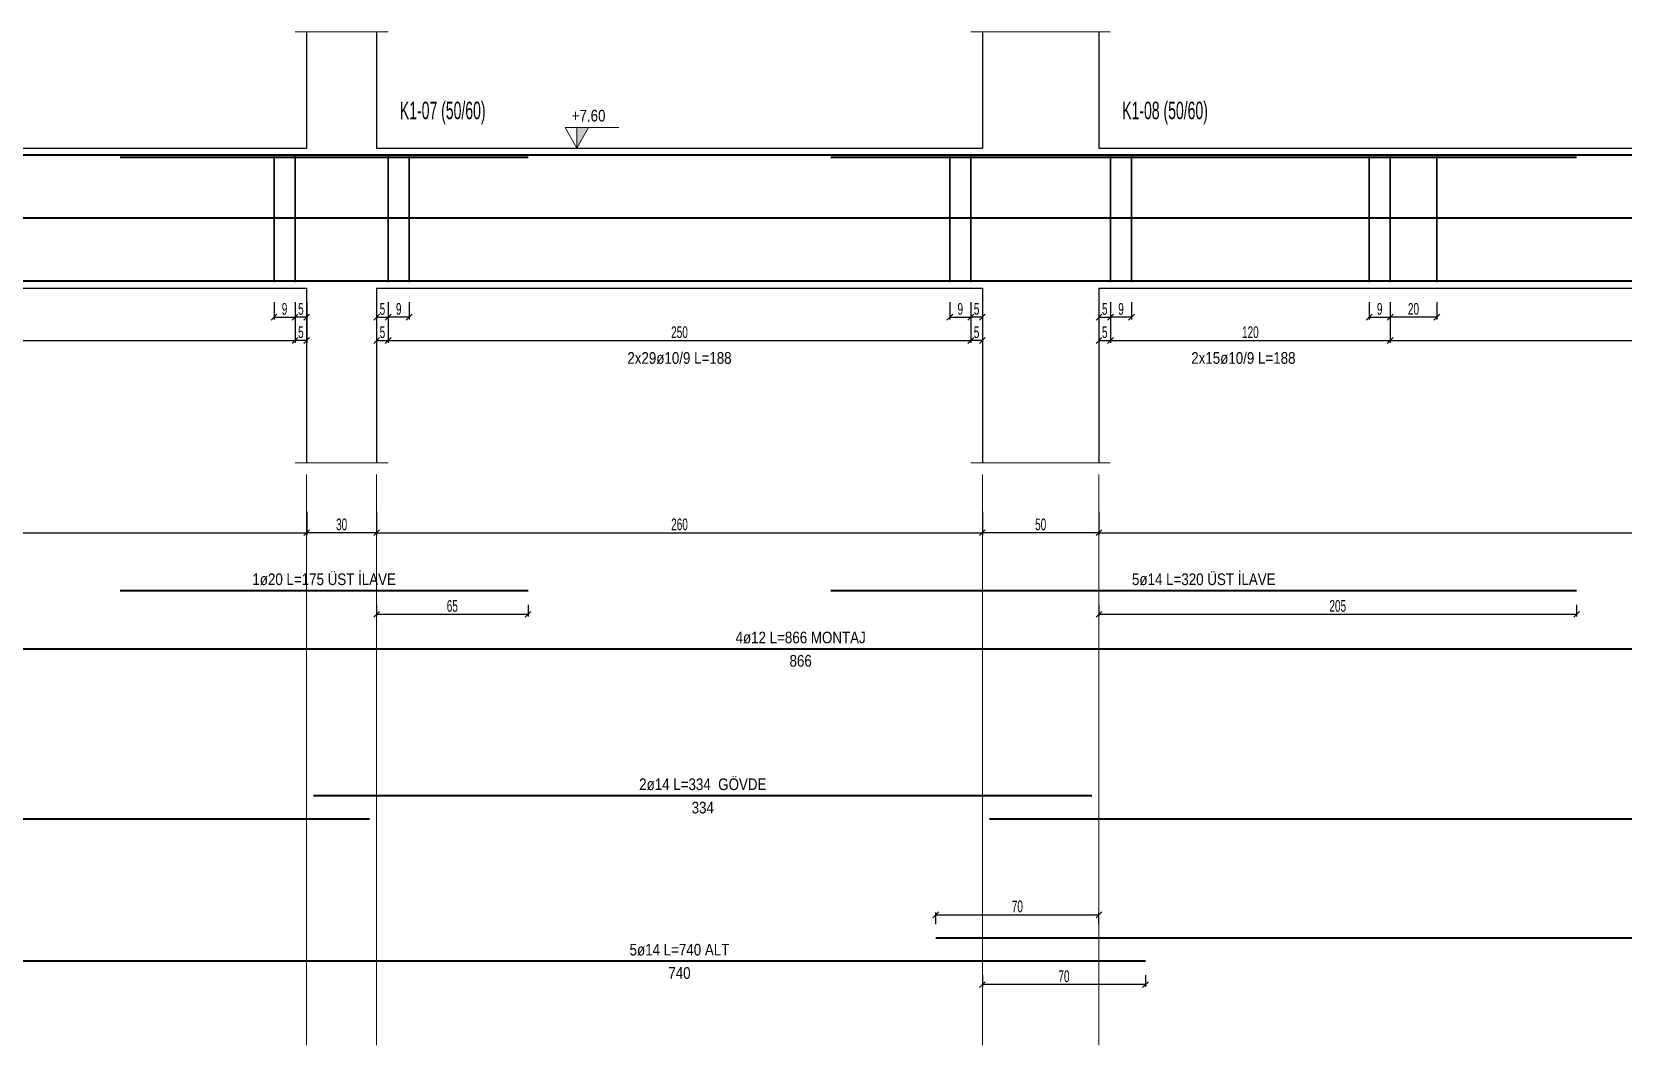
# Model space of a CAD drawing. Header units: millimetres. Extents: x 2759 to 9985, y 761 to 2697.
# Drawn here: x 5205 to 6571, y 778 to 1648 of the extents above; entities that cross this region are included whole.
import ezdxf
from ezdxf.enums import TextEntityAlignment as Align

# ---------------------------------------------------------------- set-up
doc = ezdxf.new("R2010")
doc.units = ezdxf.units.MM
doc.linetypes.add('DASHED', pattern=[0.75, 0.5, -0.25])
for name, color, linetype, lineweight in [('DONATI (BEYKENT)', 4, 'Continuous', 40), ('DONATI YAZISI (BEYKENT)', 3, 'Continuous', 20), ('ETRIYE (BEYKENT)', 150, 'Continuous', 35), ('KESIT GORUNUS (BEYKENT)', 253, 'DASHED', 20), ('KESIT SINIRI (BEYKENT)', 241, 'DASHED', 20), ('KIRIS (BEYKENT)', 2, 'Continuous', 30), ('KIRIS ISMI (BEYKENT)', 40, 'Continuous', 20), ('KOLON (BEYKENT)', 3, 'Continuous', 30), ('KOT CIZGI (BEYKENT)', 7, 'Continuous', 20), ('KOT YAZI (BEYKENT)', 7, 'Continuous', 20), ('OLCU (BEYKENT)', 14, 'Continuous', 20)]:
    doc.layers.add(name, color=color, linetype=linetype, lineweight=lineweight)
doc.styles.add('DONATI YAZISI (BEYKENT)', font='')
doc.styles.add('KOT (BEYKENT)', font='')
doc.styles.add('KRSOLC-25', font='Bahnschrift Light Condensed', dxfattribs={"width": 0.75, "height": 10})
doc.styles.add('YAZI (BEYKENT)', font='')
doc.styles.get('DONATI YAZISI (BEYKENT)').set_extended_font_data('Bahnschrift Light Condensed')
doc.styles.get('KOT (BEYKENT)').set_extended_font_data('Bahnschrift Light Condensed')
doc.styles.get('YAZI (BEYKENT)').set_extended_font_data('Bahnschrift Light Condensed')
doc.dimstyles.new('KRSOLC-25', dxfattribs={"dimtxt": 10, "dimasz": 5, "dimexe": 2, "dimexo": 2, "dimgap": 2, "dimtad": 1, "dimdec": 1, "dimlfac": 0.5, "dimrnd": 0.5, "dimzin": 12, "dimdsep": 46, "dimtxsty": 'KRSOLC-25', "dimblk": 'OBLIQUE', "dimblk1": 'OBLIQUE', "dimblk2": 'OBLIQUE', "dimcen": 0, "dimclrt": 7, "dimadec": 0, "dimazin": 0, "dimtfac": 1, "dimtdec": 4, "dimtix": 1, "dimtmove": 2, "dimatfit": 3, "dimfxl": 1, "dimtzin": 0, "dimarcsym": 0})

# ---------------------------------------------------------------- blocks, each defined once
blk = doc.blocks.new('_Oblique')
at = {"color": 0, "linetype": 'ByBlock', "lineweight": -2}
blk.add_line((-0.5, -0.5), (0.5, 0.5), dxfattribs=at)
blk = doc.blocks.new('*D92')
at = {"layer": 'Defpoints', "color": 0, "transparency": 16777216}
for p in [(4821.3, 1238.4), (5441.3, 1238.4), (5441.3, 1218.4)]:
    blk.add_point(p, dxfattribs=at)
at = {"layer": 'OLCU (BEYKENT)', "color": 0, "lineweight": -2, "transparency": 16777216}
for p, q in [((4821.3, 1236.4), (4821.3, 1216.4)), ((5441.3, 1236.4), (5441.3, 1216.4)), ((4821.3, 1218.4), (5441.3, 1218.4))]:
    blk.add_line(p, q, dxfattribs=at)
at = {"layer": 'OLCU (BEYKENT)', "color": 0, "lineweight": -2, "transparency": 16777216, "xscale": 5, "yscale": 5, "zscale": 5, "rotation": 180}
blk.add_blockref('_Oblique', (4821.3, 1218.4), dxfattribs=at)
at = {"layer": 'OLCU (BEYKENT)', "color": 0, "lineweight": -2, "transparency": 16777216, "xscale": 5, "yscale": 5, "zscale": 5}
blk.add_blockref('_Oblique', (5441.3, 1218.4), dxfattribs=at)
at = {"layer": 'OLCU (BEYKENT)', "color": 7, "transparency": 16777216, "insert": (5131.3, 1225.5), "char_height": 10, "attachment_point": 5, "style": 'KRSOLC-25'}
blk.add_mtext('310', dxfattribs=at)
blk = doc.blocks.new('*D93')
at = {"layer": 'Defpoints', "color": 0, "transparency": 16777216}
for p in [(5441.3, 1238.4), (5501.3, 1238.4), (5441.3, 1218.4)]:
    blk.add_point(p, dxfattribs=at)
at = {"layer": 'OLCU (BEYKENT)', "color": 0, "lineweight": -2, "transparency": 16777216}
for p, q in [((5441.3, 1236.4), (5441.3, 1216.4)), ((5501.3, 1236.4), (5501.3, 1216.4)), ((5501.3, 1218.4), (5441.3, 1218.4))]:
    blk.add_line(p, q, dxfattribs=at)
at = {"layer": 'OLCU (BEYKENT)', "color": 0, "lineweight": -2, "transparency": 16777216, "xscale": 5, "yscale": 5, "zscale": 5, "rotation": 180}
blk.add_blockref('_Oblique', (5441.3, 1218.4), dxfattribs=at)
at = {"layer": 'OLCU (BEYKENT)', "color": 0, "lineweight": -2, "transparency": 16777216, "xscale": 5, "yscale": 5, "zscale": 5}
blk.add_blockref('_Oblique', (5501.3, 1218.4), dxfattribs=at)
at = {"layer": 'OLCU (BEYKENT)', "color": 7, "transparency": 16777216, "insert": (5471.3, 1225.5), "char_height": 10, "attachment_point": 5, "style": 'KRSOLC-25'}
blk.add_mtext('30', dxfattribs=at)
blk = doc.blocks.new('*D94')
at = {"layer": 'Defpoints', "color": 0, "transparency": 16777216}
for p in [(5501.3, 1238.4), (6021.3, 1238.4), (6021.3, 1218.4)]:
    blk.add_point(p, dxfattribs=at)
at = {"layer": 'OLCU (BEYKENT)', "color": 0, "lineweight": -2, "transparency": 16777216}
for p, q in [((5501.3, 1236.4), (5501.3, 1216.4)), ((6021.3, 1236.4), (6021.3, 1216.4)), ((5501.3, 1218.4), (6021.3, 1218.4))]:
    blk.add_line(p, q, dxfattribs=at)
at = {"layer": 'OLCU (BEYKENT)', "color": 0, "lineweight": -2, "transparency": 16777216, "xscale": 5, "yscale": 5, "zscale": 5, "rotation": 180}
blk.add_blockref('_Oblique', (5501.3, 1218.4), dxfattribs=at)
at = {"layer": 'OLCU (BEYKENT)', "color": 0, "lineweight": -2, "transparency": 16777216, "xscale": 5, "yscale": 5, "zscale": 5}
blk.add_blockref('_Oblique', (6021.3, 1218.4), dxfattribs=at)
at = {"layer": 'OLCU (BEYKENT)', "color": 7, "transparency": 16777216, "insert": (5761.3, 1225.5), "char_height": 10, "attachment_point": 5, "style": 'KRSOLC-25'}
blk.add_mtext('260', dxfattribs=at)
blk = doc.blocks.new('*D95')
at = {"layer": 'Defpoints', "color": 0, "transparency": 16777216}
for p in [(6021.3, 1238.4), (6121.3, 1238.4), (6021.3, 1218.4)]:
    blk.add_point(p, dxfattribs=at)
at = {"layer": 'OLCU (BEYKENT)', "color": 0, "lineweight": -2, "transparency": 16777216}
for p, q in [((6021.3, 1236.4), (6021.3, 1216.4)), ((6121.3, 1236.4), (6121.3, 1216.4)), ((6121.3, 1218.4), (6021.3, 1218.4))]:
    blk.add_line(p, q, dxfattribs=at)
at = {"layer": 'OLCU (BEYKENT)', "color": 0, "lineweight": -2, "transparency": 16777216, "xscale": 5, "yscale": 5, "zscale": 5, "rotation": 180}
blk.add_blockref('_Oblique', (6021.3, 1218.4), dxfattribs=at)
at = {"layer": 'OLCU (BEYKENT)', "color": 0, "lineweight": -2, "transparency": 16777216, "xscale": 5, "yscale": 5, "zscale": 5}
blk.add_blockref('_Oblique', (6121.3, 1218.4), dxfattribs=at)
at = {"layer": 'OLCU (BEYKENT)', "color": 7, "transparency": 16777216, "insert": (6071.3, 1225.5), "char_height": 10, "attachment_point": 5, "style": 'KRSOLC-25'}
blk.add_mtext('50', dxfattribs=at)
blk = doc.blocks.new('*D96')
at = {"layer": 'Defpoints', "color": 0, "transparency": 16777216}
for p in [(6121.3, 1238.4), (7761.3, 1238.4), (7761.3, 1218.4)]:
    blk.add_point(p, dxfattribs=at)
at = {"layer": 'OLCU (BEYKENT)', "color": 0, "lineweight": -2, "transparency": 16777216}
for p, q in [((6121.3, 1236.4), (6121.3, 1216.4)), ((7761.3, 1236.4), (7761.3, 1216.4)), ((6121.3, 1218.4), (7761.3, 1218.4))]:
    blk.add_line(p, q, dxfattribs=at)
at = {"layer": 'OLCU (BEYKENT)', "color": 0, "lineweight": -2, "transparency": 16777216, "xscale": 5, "yscale": 5, "zscale": 5, "rotation": 180}
blk.add_blockref('_Oblique', (6121.3, 1218.4), dxfattribs=at)
at = {"layer": 'OLCU (BEYKENT)', "color": 0, "lineweight": -2, "transparency": 16777216, "xscale": 5, "yscale": 5, "zscale": 5}
blk.add_blockref('_Oblique', (7761.3, 1218.4), dxfattribs=at)
at = {"layer": 'OLCU (BEYKENT)', "color": 7, "transparency": 16777216, "insert": (6941.3, 1225.5), "char_height": 10, "attachment_point": 5, "style": 'KRSOLC-25'}
blk.add_mtext('820', dxfattribs=at)
blk = doc.blocks.new('*D103')
at = {"layer": 'Defpoints', "color": 0, "transparency": 16777216}
for p in [(5501.3, 1158.4), (5631.3, 1158.4), (5631.3, 1148.4)]:
    blk.add_point(p, dxfattribs=at)
at = {"layer": 'OLCU (BEYKENT)', "color": 0, "lineweight": -2, "transparency": 16777216}
for p, q in [((5501.3, 1156.4), (5501.3, 1146.4)), ((5501.3, 1148.4), (5631.3, 1148.4)), ((5631.3, 1156.4), (5631.3, 1146.4))]:
    blk.add_line(p, q, dxfattribs=at)
at = {"layer": 'OLCU (BEYKENT)', "color": 0, "lineweight": -2, "transparency": 16777216, "xscale": 5, "yscale": 5, "zscale": 5, "rotation": 180}
blk.add_blockref('_Oblique', (5501.3, 1148.4), dxfattribs=at)
at = {"layer": 'OLCU (BEYKENT)', "color": 0, "lineweight": -2, "transparency": 16777216, "xscale": 5, "yscale": 5, "zscale": 5}
blk.add_blockref('_Oblique', (5631.3, 1148.4), dxfattribs=at)
at = {"layer": 'OLCU (BEYKENT)', "color": 7, "transparency": 16777216, "insert": (5566.3, 1155.5), "char_height": 10, "attachment_point": 5, "style": 'KRSOLC-25'}
blk.add_mtext('65', dxfattribs=at)
blk = doc.blocks.new('*D104')
at = {"layer": 'Defpoints', "color": 0, "transparency": 16777216}
for p in [(6121.3, 1158.4), (6531.3, 1158.4), (6531.3, 1148.4)]:
    blk.add_point(p, dxfattribs=at)
at = {"layer": 'OLCU (BEYKENT)', "color": 0, "lineweight": -2, "transparency": 16777216}
for p, q in [((6121.3, 1156.4), (6121.3, 1146.4)), ((6121.3, 1148.4), (6531.3, 1148.4)), ((6531.3, 1156.4), (6531.3, 1146.4))]:
    blk.add_line(p, q, dxfattribs=at)
at = {"layer": 'OLCU (BEYKENT)', "color": 0, "lineweight": -2, "transparency": 16777216, "xscale": 5, "yscale": 5, "zscale": 5, "rotation": 180}
blk.add_blockref('_Oblique', (6121.3, 1148.4), dxfattribs=at)
at = {"layer": 'OLCU (BEYKENT)', "color": 0, "lineweight": -2, "transparency": 16777216, "xscale": 5, "yscale": 5, "zscale": 5}
blk.add_blockref('_Oblique', (6531.3, 1148.4), dxfattribs=at)
at = {"layer": 'OLCU (BEYKENT)', "color": 7, "transparency": 16777216, "insert": (6326.3, 1155.5), "char_height": 10, "attachment_point": 5, "style": 'KRSOLC-25'}
blk.add_mtext('205', dxfattribs=at)
blk = doc.blocks.new('*D109')
at = {"layer": 'Defpoints', "color": 0, "transparency": 16777216}
for p in [(6021.3, 840.4), (6161.3, 840.4), (6021.3, 830.4)]:
    blk.add_point(p, dxfattribs=at)
at = {"layer": 'OLCU (BEYKENT)', "color": 0, "lineweight": -2, "transparency": 16777216}
for p, q in [((6021.3, 838.4), (6021.3, 828.4)), ((6161.3, 838.4), (6161.3, 828.4)), ((6161.3, 830.4), (6021.3, 830.4))]:
    blk.add_line(p, q, dxfattribs=at)
at = {"layer": 'OLCU (BEYKENT)', "color": 0, "lineweight": -2, "transparency": 16777216, "xscale": 5, "yscale": 5, "zscale": 5, "rotation": 180}
blk.add_blockref('_Oblique', (6021.3, 830.4), dxfattribs=at)
at = {"layer": 'OLCU (BEYKENT)', "color": 0, "lineweight": -2, "transparency": 16777216, "xscale": 5, "yscale": 5, "zscale": 5}
blk.add_blockref('_Oblique', (6161.3, 830.4), dxfattribs=at)
at = {"layer": 'OLCU (BEYKENT)', "color": 7, "transparency": 16777216, "insert": (6091.3, 837.5), "char_height": 10, "attachment_point": 5, "style": 'KRSOLC-25'}
blk.add_mtext('70', dxfattribs=at)
blk = doc.blocks.new('*D113')
at = {"layer": 'Defpoints', "color": 0, "transparency": 16777216}
for p in [(6121.3, 890.4), (5981.3, 880.4), (6121.3, 880.4)]:
    blk.add_point(p, dxfattribs=at)
at = {"layer": 'OLCU (BEYKENT)', "color": 0, "lineweight": -2, "transparency": 16777216}
for p, q in [((5981.3, 882.4), (5981.3, 892.4)), ((5981.3, 890.4), (6121.3, 890.4)), ((6121.3, 882.4), (6121.3, 892.4))]:
    blk.add_line(p, q, dxfattribs=at)
at = {"layer": 'OLCU (BEYKENT)', "color": 0, "lineweight": -2, "transparency": 16777216, "xscale": 5, "yscale": 5, "zscale": 5, "rotation": 180}
blk.add_blockref('_Oblique', (5981.3, 890.4), dxfattribs=at)
at = {"layer": 'OLCU (BEYKENT)', "color": 0, "lineweight": -2, "transparency": 16777216, "xscale": 5, "yscale": 5, "zscale": 5}
blk.add_blockref('_Oblique', (6121.3, 890.4), dxfattribs=at)
at = {"layer": 'OLCU (BEYKENT)', "color": 7, "transparency": 16777216, "insert": (6051.3, 897.5), "char_height": 10, "attachment_point": 5, "style": 'KRSOLC-25'}
blk.add_mtext('70', dxfattribs=at)
blk = doc.blocks.new('*D136')
at = {"layer": 'Defpoints', "color": 0, "transparency": 16777216}
for p in [(5413.3, 1418.4), (5431.3, 1418.4), (5431.3, 1403.4)]:
    blk.add_point(p, dxfattribs=at)
at = {"layer": 'OLCU (BEYKENT)', "color": 0, "lineweight": -2, "transparency": 16777216}
for p, q in [((5413.3, 1416.4), (5413.3, 1401.4)), ((5431.3, 1416.4), (5431.3, 1401.4)), ((5413.3, 1403.4), (5431.3, 1403.4))]:
    blk.add_line(p, q, dxfattribs=at)
at = {"layer": 'OLCU (BEYKENT)', "color": 0, "lineweight": -2, "transparency": 16777216, "xscale": 5, "yscale": 5, "zscale": 5, "rotation": 180}
blk.add_blockref('_Oblique', (5413.3, 1403.4), dxfattribs=at)
at = {"layer": 'OLCU (BEYKENT)', "color": 0, "lineweight": -2, "transparency": 16777216, "xscale": 5, "yscale": 5, "zscale": 5}
blk.add_blockref('_Oblique', (5431.3, 1403.4), dxfattribs=at)
at = {"layer": 'OLCU (BEYKENT)', "color": 7, "transparency": 16777216, "insert": (5422.3, 1410.5), "char_height": 10, "attachment_point": 5, "style": 'KRSOLC-25'}
blk.add_mtext('9', dxfattribs=at)
blk = doc.blocks.new('*D138')
at = {"layer": 'Defpoints', "color": 0, "transparency": 16777216}
for p in [(4831.3, 1418.4), (5431.3, 1418.4), (5431.3, 1383.4)]:
    blk.add_point(p, dxfattribs=at)
at = {"layer": 'OLCU (BEYKENT)', "color": 0, "lineweight": -2, "transparency": 16777216}
for p, q in [((4831.3, 1416.4), (4831.3, 1381.4)), ((5431.3, 1416.4), (5431.3, 1381.4)), ((4831.3, 1383.4), (5431.3, 1383.4))]:
    blk.add_line(p, q, dxfattribs=at)
at = {"layer": 'OLCU (BEYKENT)', "color": 0, "lineweight": -2, "transparency": 16777216, "xscale": 5, "yscale": 5, "zscale": 5, "rotation": 180}
blk.add_blockref('_Oblique', (4831.3, 1383.4), dxfattribs=at)
at = {"layer": 'OLCU (BEYKENT)', "color": 0, "lineweight": -2, "transparency": 16777216, "xscale": 5, "yscale": 5, "zscale": 5}
blk.add_blockref('_Oblique', (5431.3, 1383.4), dxfattribs=at)
at = {"layer": 'OLCU (BEYKENT)', "color": 7, "transparency": 16777216, "insert": (5131.3, 1390.5), "char_height": 10, "attachment_point": 5, "style": 'KRSOLC-25'}
blk.add_mtext('300', dxfattribs=at)
blk = doc.blocks.new('*D139')
at = {"layer": 'Defpoints', "color": 0, "transparency": 16777216}
for p in [(5431.3, 1418.4), (5441.3, 1418.4), (5431.3, 1383.4)]:
    blk.add_point(p, dxfattribs=at)
at = {"layer": 'OLCU (BEYKENT)', "color": 0, "lineweight": -2, "transparency": 16777216}
for p, q in [((5431.3, 1416.4), (5431.3, 1381.4)), ((5441.3, 1416.4), (5441.3, 1381.4)), ((5441.3, 1383.4), (5431.3, 1383.4))]:
    blk.add_line(p, q, dxfattribs=at)
at = {"layer": 'OLCU (BEYKENT)', "color": 0, "lineweight": -2, "transparency": 16777216, "xscale": 5, "yscale": 5, "zscale": 5, "rotation": 180}
blk.add_blockref('_Oblique', (5431.3, 1383.4), dxfattribs=at)
at = {"layer": 'OLCU (BEYKENT)', "color": 0, "lineweight": -2, "transparency": 16777216, "xscale": 5, "yscale": 5, "zscale": 5}
blk.add_blockref('_Oblique', (5441.3, 1383.4), dxfattribs=at)
at = {"layer": 'OLCU (BEYKENT)', "color": 7, "transparency": 16777216, "insert": (5436.3, 1390.5), "char_height": 10, "attachment_point": 5, "style": 'KRSOLC-25'}
blk.add_mtext('5', dxfattribs=at)
blk = doc.blocks.new('*D140')
at = {"layer": 'Defpoints', "color": 0, "transparency": 16777216}
for p in [(5431.3, 1418.4), (5441.3, 1418.4), (5431.3, 1403.4)]:
    blk.add_point(p, dxfattribs=at)
at = {"layer": 'OLCU (BEYKENT)', "color": 0, "lineweight": -2, "transparency": 16777216}
for p, q in [((5431.3, 1416.4), (5431.3, 1401.4)), ((5441.3, 1416.4), (5441.3, 1401.4)), ((5441.3, 1403.4), (5431.3, 1403.4))]:
    blk.add_line(p, q, dxfattribs=at)
at = {"layer": 'OLCU (BEYKENT)', "color": 0, "lineweight": -2, "transparency": 16777216, "xscale": 5, "yscale": 5, "zscale": 5, "rotation": 180}
blk.add_blockref('_Oblique', (5431.3, 1403.4), dxfattribs=at)
at = {"layer": 'OLCU (BEYKENT)', "color": 0, "lineweight": -2, "transparency": 16777216, "xscale": 5, "yscale": 5, "zscale": 5}
blk.add_blockref('_Oblique', (5441.3, 1403.4), dxfattribs=at)
at = {"layer": 'OLCU (BEYKENT)', "color": 7, "transparency": 16777216, "insert": (5436.3, 1410.5), "char_height": 10, "attachment_point": 5, "style": 'KRSOLC-25'}
blk.add_mtext('5', dxfattribs=at)
blk = doc.blocks.new('*D141')
at = {"layer": 'Defpoints', "color": 0, "transparency": 16777216}
for p in [(5501.3, 1418.4), (5511.3, 1418.4), (5511.3, 1403.4)]:
    blk.add_point(p, dxfattribs=at)
at = {"layer": 'OLCU (BEYKENT)', "color": 0, "lineweight": -2, "transparency": 16777216}
for p, q in [((5501.3, 1416.4), (5501.3, 1401.4)), ((5511.3, 1416.4), (5511.3, 1401.4)), ((5501.3, 1403.4), (5511.3, 1403.4))]:
    blk.add_line(p, q, dxfattribs=at)
at = {"layer": 'OLCU (BEYKENT)', "color": 0, "lineweight": -2, "transparency": 16777216, "xscale": 5, "yscale": 5, "zscale": 5, "rotation": 180}
blk.add_blockref('_Oblique', (5501.3, 1403.4), dxfattribs=at)
at = {"layer": 'OLCU (BEYKENT)', "color": 0, "lineweight": -2, "transparency": 16777216, "xscale": 5, "yscale": 5, "zscale": 5}
blk.add_blockref('_Oblique', (5511.3, 1403.4), dxfattribs=at)
at = {"layer": 'OLCU (BEYKENT)', "color": 7, "transparency": 16777216, "insert": (5506.3, 1410.5), "char_height": 10, "attachment_point": 5, "style": 'KRSOLC-25'}
blk.add_mtext('5', dxfattribs=at)
blk = doc.blocks.new('*D142')
at = {"layer": 'Defpoints', "color": 0, "transparency": 16777216}
for p in [(5511.3, 1418.4), (5529.3, 1418.4), (5511.3, 1403.4)]:
    blk.add_point(p, dxfattribs=at)
at = {"layer": 'OLCU (BEYKENT)', "color": 0, "lineweight": -2, "transparency": 16777216}
for p, q in [((5511.3, 1416.4), (5511.3, 1401.4)), ((5529.3, 1416.4), (5529.3, 1401.4)), ((5529.3, 1403.4), (5511.3, 1403.4))]:
    blk.add_line(p, q, dxfattribs=at)
at = {"layer": 'OLCU (BEYKENT)', "color": 0, "lineweight": -2, "transparency": 16777216, "xscale": 5, "yscale": 5, "zscale": 5, "rotation": 180}
blk.add_blockref('_Oblique', (5511.3, 1403.4), dxfattribs=at)
at = {"layer": 'OLCU (BEYKENT)', "color": 0, "lineweight": -2, "transparency": 16777216, "xscale": 5, "yscale": 5, "zscale": 5}
blk.add_blockref('_Oblique', (5529.3, 1403.4), dxfattribs=at)
at = {"layer": 'OLCU (BEYKENT)', "color": 7, "transparency": 16777216, "insert": (5520.3, 1410.5), "char_height": 10, "attachment_point": 5, "style": 'KRSOLC-25'}
blk.add_mtext('9', dxfattribs=at)
blk = doc.blocks.new('*D143')
at = {"layer": 'Defpoints', "color": 0, "transparency": 16777216}
for p in [(5993.3, 1418.4), (6011.3, 1418.4), (6011.3, 1403.4)]:
    blk.add_point(p, dxfattribs=at)
at = {"layer": 'OLCU (BEYKENT)', "color": 0, "lineweight": -2, "transparency": 16777216}
for p, q in [((5993.3, 1416.4), (5993.3, 1401.4)), ((6011.3, 1416.4), (6011.3, 1401.4)), ((5993.3, 1403.4), (6011.3, 1403.4))]:
    blk.add_line(p, q, dxfattribs=at)
at = {"layer": 'OLCU (BEYKENT)', "color": 0, "lineweight": -2, "transparency": 16777216, "xscale": 5, "yscale": 5, "zscale": 5, "rotation": 180}
blk.add_blockref('_Oblique', (5993.3, 1403.4), dxfattribs=at)
at = {"layer": 'OLCU (BEYKENT)', "color": 0, "lineweight": -2, "transparency": 16777216, "xscale": 5, "yscale": 5, "zscale": 5}
blk.add_blockref('_Oblique', (6011.3, 1403.4), dxfattribs=at)
at = {"layer": 'OLCU (BEYKENT)', "color": 7, "transparency": 16777216, "insert": (6002.3, 1410.5), "char_height": 10, "attachment_point": 5, "style": 'KRSOLC-25'}
blk.add_mtext('9', dxfattribs=at)
blk = doc.blocks.new('*D144')
at = {"layer": 'Defpoints', "color": 0, "transparency": 16777216}
for p in [(5501.3, 1418.4), (5511.3, 1418.4), (5511.3, 1383.4)]:
    blk.add_point(p, dxfattribs=at)
at = {"layer": 'OLCU (BEYKENT)', "color": 0, "lineweight": -2, "transparency": 16777216}
for p, q in [((5501.3, 1416.4), (5501.3, 1381.4)), ((5511.3, 1416.4), (5511.3, 1381.4)), ((5501.3, 1383.4), (5511.3, 1383.4))]:
    blk.add_line(p, q, dxfattribs=at)
at = {"layer": 'OLCU (BEYKENT)', "color": 0, "lineweight": -2, "transparency": 16777216, "xscale": 5, "yscale": 5, "zscale": 5, "rotation": 180}
blk.add_blockref('_Oblique', (5501.3, 1383.4), dxfattribs=at)
at = {"layer": 'OLCU (BEYKENT)', "color": 0, "lineweight": -2, "transparency": 16777216, "xscale": 5, "yscale": 5, "zscale": 5}
blk.add_blockref('_Oblique', (5511.3, 1383.4), dxfattribs=at)
at = {"layer": 'OLCU (BEYKENT)', "color": 7, "transparency": 16777216, "insert": (5506.3, 1390.5), "char_height": 10, "attachment_point": 5, "style": 'KRSOLC-25'}
blk.add_mtext('5', dxfattribs=at)
blk = doc.blocks.new('*D145')
at = {"layer": 'Defpoints', "color": 0, "transparency": 16777216}
for p in [(5511.3, 1418.4), (6011.3, 1418.4), (6011.3, 1383.4)]:
    blk.add_point(p, dxfattribs=at)
at = {"layer": 'OLCU (BEYKENT)', "color": 0, "lineweight": -2, "transparency": 16777216}
for p, q in [((5511.3, 1416.4), (5511.3, 1381.4)), ((6011.3, 1416.4), (6011.3, 1381.4)), ((5511.3, 1383.4), (6011.3, 1383.4))]:
    blk.add_line(p, q, dxfattribs=at)
at = {"layer": 'OLCU (BEYKENT)', "color": 0, "lineweight": -2, "transparency": 16777216, "xscale": 5, "yscale": 5, "zscale": 5, "rotation": 180}
blk.add_blockref('_Oblique', (5511.3, 1383.4), dxfattribs=at)
at = {"layer": 'OLCU (BEYKENT)', "color": 0, "lineweight": -2, "transparency": 16777216, "xscale": 5, "yscale": 5, "zscale": 5}
blk.add_blockref('_Oblique', (6011.3, 1383.4), dxfattribs=at)
at = {"layer": 'OLCU (BEYKENT)', "color": 7, "transparency": 16777216, "insert": (5761.3, 1390.5), "char_height": 10, "attachment_point": 5, "style": 'KRSOLC-25'}
blk.add_mtext('250', dxfattribs=at)
blk = doc.blocks.new('*D146')
at = {"layer": 'Defpoints', "color": 0, "transparency": 16777216}
for p in [(6011.3, 1418.4), (6021.3, 1418.4), (6011.3, 1383.4)]:
    blk.add_point(p, dxfattribs=at)
at = {"layer": 'OLCU (BEYKENT)', "color": 0, "lineweight": -2, "transparency": 16777216}
for p, q in [((6011.3, 1416.4), (6011.3, 1381.4)), ((6021.3, 1416.4), (6021.3, 1381.4)), ((6021.3, 1383.4), (6011.3, 1383.4))]:
    blk.add_line(p, q, dxfattribs=at)
at = {"layer": 'OLCU (BEYKENT)', "color": 0, "lineweight": -2, "transparency": 16777216, "xscale": 5, "yscale": 5, "zscale": 5, "rotation": 180}
blk.add_blockref('_Oblique', (6011.3, 1383.4), dxfattribs=at)
at = {"layer": 'OLCU (BEYKENT)', "color": 0, "lineweight": -2, "transparency": 16777216, "xscale": 5, "yscale": 5, "zscale": 5}
blk.add_blockref('_Oblique', (6021.3, 1383.4), dxfattribs=at)
at = {"layer": 'OLCU (BEYKENT)', "color": 7, "transparency": 16777216, "insert": (6016.3, 1390.5), "char_height": 10, "attachment_point": 5, "style": 'KRSOLC-25'}
blk.add_mtext('5', dxfattribs=at)
blk = doc.blocks.new('*D147')
at = {"layer": 'Defpoints', "color": 0, "transparency": 16777216}
for p in [(6011.3, 1418.4), (6021.3, 1418.4), (6011.3, 1403.4)]:
    blk.add_point(p, dxfattribs=at)
at = {"layer": 'OLCU (BEYKENT)', "color": 0, "lineweight": -2, "transparency": 16777216}
for p, q in [((6011.3, 1416.4), (6011.3, 1401.4)), ((6021.3, 1416.4), (6021.3, 1401.4)), ((6021.3, 1403.4), (6011.3, 1403.4))]:
    blk.add_line(p, q, dxfattribs=at)
at = {"layer": 'OLCU (BEYKENT)', "color": 0, "lineweight": -2, "transparency": 16777216, "xscale": 5, "yscale": 5, "zscale": 5, "rotation": 180}
blk.add_blockref('_Oblique', (6011.3, 1403.4), dxfattribs=at)
at = {"layer": 'OLCU (BEYKENT)', "color": 0, "lineweight": -2, "transparency": 16777216, "xscale": 5, "yscale": 5, "zscale": 5}
blk.add_blockref('_Oblique', (6021.3, 1403.4), dxfattribs=at)
at = {"layer": 'OLCU (BEYKENT)', "color": 7, "transparency": 16777216, "insert": (6016.3, 1410.5), "char_height": 10, "attachment_point": 5, "style": 'KRSOLC-25'}
blk.add_mtext('5', dxfattribs=at)
blk = doc.blocks.new('*D148')
at = {"layer": 'Defpoints', "color": 0, "transparency": 16777216}
for p in [(6121.3, 1418.4), (6131.3, 1418.4), (6131.3, 1403.4)]:
    blk.add_point(p, dxfattribs=at)
at = {"layer": 'OLCU (BEYKENT)', "color": 0, "lineweight": -2, "transparency": 16777216}
for p, q in [((6121.3, 1416.4), (6121.3, 1401.4)), ((6131.3, 1416.4), (6131.3, 1401.4)), ((6121.3, 1403.4), (6131.3, 1403.4))]:
    blk.add_line(p, q, dxfattribs=at)
at = {"layer": 'OLCU (BEYKENT)', "color": 0, "lineweight": -2, "transparency": 16777216, "xscale": 5, "yscale": 5, "zscale": 5, "rotation": 180}
blk.add_blockref('_Oblique', (6121.3, 1403.4), dxfattribs=at)
at = {"layer": 'OLCU (BEYKENT)', "color": 0, "lineweight": -2, "transparency": 16777216, "xscale": 5, "yscale": 5, "zscale": 5}
blk.add_blockref('_Oblique', (6131.3, 1403.4), dxfattribs=at)
at = {"layer": 'OLCU (BEYKENT)', "color": 7, "transparency": 16777216, "insert": (6126.3, 1410.5), "char_height": 10, "attachment_point": 5, "style": 'KRSOLC-25'}
blk.add_mtext('5', dxfattribs=at)
blk = doc.blocks.new('*D149')
at = {"layer": 'Defpoints', "color": 0, "transparency": 16777216}
for p in [(6121.3, 1418.4), (6131.3, 1418.4), (6131.3, 1383.4)]:
    blk.add_point(p, dxfattribs=at)
at = {"layer": 'OLCU (BEYKENT)', "color": 0, "lineweight": -2, "transparency": 16777216}
for p, q in [((6121.3, 1416.4), (6121.3, 1381.4)), ((6131.3, 1416.4), (6131.3, 1381.4)), ((6121.3, 1383.4), (6131.3, 1383.4))]:
    blk.add_line(p, q, dxfattribs=at)
at = {"layer": 'OLCU (BEYKENT)', "color": 0, "lineweight": -2, "transparency": 16777216, "xscale": 5, "yscale": 5, "zscale": 5, "rotation": 180}
blk.add_blockref('_Oblique', (6121.3, 1383.4), dxfattribs=at)
at = {"layer": 'OLCU (BEYKENT)', "color": 0, "lineweight": -2, "transparency": 16777216, "xscale": 5, "yscale": 5, "zscale": 5}
blk.add_blockref('_Oblique', (6131.3, 1383.4), dxfattribs=at)
at = {"layer": 'OLCU (BEYKENT)', "color": 7, "transparency": 16777216, "insert": (6126.3, 1390.5), "char_height": 10, "attachment_point": 5, "style": 'KRSOLC-25'}
blk.add_mtext('5', dxfattribs=at)
blk = doc.blocks.new('*D150')
at = {"layer": 'Defpoints', "color": 0, "transparency": 16777216}
for p in [(6131.3, 1418.4), (6149.3, 1418.4), (6131.3, 1403.4)]:
    blk.add_point(p, dxfattribs=at)
at = {"layer": 'OLCU (BEYKENT)', "color": 0, "lineweight": -2, "transparency": 16777216}
for p, q in [((6131.3, 1416.4), (6131.3, 1401.4)), ((6149.3, 1416.4), (6149.3, 1401.4)), ((6149.3, 1403.4), (6131.3, 1403.4))]:
    blk.add_line(p, q, dxfattribs=at)
at = {"layer": 'OLCU (BEYKENT)', "color": 0, "lineweight": -2, "transparency": 16777216, "xscale": 5, "yscale": 5, "zscale": 5, "rotation": 180}
blk.add_blockref('_Oblique', (6131.3, 1403.4), dxfattribs=at)
at = {"layer": 'OLCU (BEYKENT)', "color": 0, "lineweight": -2, "transparency": 16777216, "xscale": 5, "yscale": 5, "zscale": 5}
blk.add_blockref('_Oblique', (6149.3, 1403.4), dxfattribs=at)
at = {"layer": 'OLCU (BEYKENT)', "color": 7, "transparency": 16777216, "insert": (6140.3, 1410.5), "char_height": 10, "attachment_point": 5, "style": 'KRSOLC-25'}
blk.add_mtext('9', dxfattribs=at)
blk = doc.blocks.new('*D151')
at = {"layer": 'Defpoints', "color": 0, "transparency": 16777216}
for p in [(6353.3, 1418.4), (6371.3, 1418.4), (6371.3, 1403.4)]:
    blk.add_point(p, dxfattribs=at)
at = {"layer": 'OLCU (BEYKENT)', "color": 0, "lineweight": -2, "transparency": 16777216}
for p, q in [((6353.3, 1416.4), (6353.3, 1401.4)), ((6371.3, 1416.4), (6371.3, 1401.4)), ((6353.3, 1403.4), (6371.3, 1403.4))]:
    blk.add_line(p, q, dxfattribs=at)
at = {"layer": 'OLCU (BEYKENT)', "color": 0, "lineweight": -2, "transparency": 16777216, "xscale": 5, "yscale": 5, "zscale": 5, "rotation": 180}
blk.add_blockref('_Oblique', (6353.3, 1403.4), dxfattribs=at)
at = {"layer": 'OLCU (BEYKENT)', "color": 0, "lineweight": -2, "transparency": 16777216, "xscale": 5, "yscale": 5, "zscale": 5}
blk.add_blockref('_Oblique', (6371.3, 1403.4), dxfattribs=at)
at = {"layer": 'OLCU (BEYKENT)', "color": 7, "transparency": 16777216, "insert": (6362.3, 1410.5), "char_height": 10, "attachment_point": 5, "style": 'KRSOLC-25'}
blk.add_mtext('9', dxfattribs=at)
blk = doc.blocks.new('*D152')
at = {"layer": 'Defpoints', "color": 0, "transparency": 16777216}
for p in [(6131.3, 1418.4), (6371.3, 1418.4), (6371.3, 1383.4)]:
    blk.add_point(p, dxfattribs=at)
at = {"layer": 'OLCU (BEYKENT)', "color": 0, "lineweight": -2, "transparency": 16777216}
for p, q in [((6131.3, 1416.4), (6131.3, 1381.4)), ((6371.3, 1416.4), (6371.3, 1381.4)), ((6131.3, 1383.4), (6371.3, 1383.4))]:
    blk.add_line(p, q, dxfattribs=at)
at = {"layer": 'OLCU (BEYKENT)', "color": 0, "lineweight": -2, "transparency": 16777216, "xscale": 5, "yscale": 5, "zscale": 5, "rotation": 180}
blk.add_blockref('_Oblique', (6131.3, 1383.4), dxfattribs=at)
at = {"layer": 'OLCU (BEYKENT)', "color": 0, "lineweight": -2, "transparency": 16777216, "xscale": 5, "yscale": 5, "zscale": 5}
blk.add_blockref('_Oblique', (6371.3, 1383.4), dxfattribs=at)
at = {"layer": 'OLCU (BEYKENT)', "color": 7, "transparency": 16777216, "insert": (6251.3, 1390.5), "char_height": 10, "attachment_point": 5, "style": 'KRSOLC-25'}
blk.add_mtext('120', dxfattribs=at)
blk = doc.blocks.new('*D153')
at = {"layer": 'Defpoints', "color": 0, "transparency": 16777216}
for p in [(6371.3, 1418.4), (6411.3, 1418.4), (6371.3, 1403.4)]:
    blk.add_point(p, dxfattribs=at)
at = {"layer": 'OLCU (BEYKENT)', "color": 0, "lineweight": -2, "transparency": 16777216}
for p, q in [((6371.3, 1416.4), (6371.3, 1401.4)), ((6411.3, 1416.4), (6411.3, 1401.4)), ((6411.3, 1403.4), (6371.3, 1403.4))]:
    blk.add_line(p, q, dxfattribs=at)
at = {"layer": 'OLCU (BEYKENT)', "color": 0, "lineweight": -2, "transparency": 16777216, "xscale": 5, "yscale": 5, "zscale": 5, "rotation": 180}
blk.add_blockref('_Oblique', (6371.3, 1403.4), dxfattribs=at)
at = {"layer": 'OLCU (BEYKENT)', "color": 0, "lineweight": -2, "transparency": 16777216, "xscale": 5, "yscale": 5, "zscale": 5}
blk.add_blockref('_Oblique', (6411.3, 1403.4), dxfattribs=at)
at = {"layer": 'OLCU (BEYKENT)', "color": 7, "transparency": 16777216, "insert": (6391.3, 1410.5), "char_height": 10, "attachment_point": 5, "style": 'KRSOLC-25'}
blk.add_mtext('20', dxfattribs=at)
blk = doc.blocks.new('*D155')
at = {"layer": 'Defpoints', "color": 0, "transparency": 16777216}
for p in [(6371.3, 1418.4), (7511.3, 1418.4), (7511.3, 1383.4)]:
    blk.add_point(p, dxfattribs=at)
at = {"layer": 'OLCU (BEYKENT)', "color": 0, "lineweight": -2, "transparency": 16777216}
for p, q in [((6371.3, 1416.4), (6371.3, 1381.4)), ((7511.3, 1416.4), (7511.3, 1381.4)), ((6371.3, 1383.4), (7511.3, 1383.4))]:
    blk.add_line(p, q, dxfattribs=at)
at = {"layer": 'OLCU (BEYKENT)', "color": 0, "lineweight": -2, "transparency": 16777216, "xscale": 5, "yscale": 5, "zscale": 5, "rotation": 180}
blk.add_blockref('_Oblique', (6371.3, 1383.4), dxfattribs=at)
at = {"layer": 'OLCU (BEYKENT)', "color": 0, "lineweight": -2, "transparency": 16777216, "xscale": 5, "yscale": 5, "zscale": 5}
blk.add_blockref('_Oblique', (7511.3, 1383.4), dxfattribs=at)
at = {"layer": 'OLCU (BEYKENT)', "color": 7, "transparency": 16777216, "insert": (6941.3, 1390.5), "char_height": 10, "attachment_point": 5, "style": 'KRSOLC-25'}
blk.add_mtext('570', dxfattribs=at)

msp = doc.modelspace()

# ---------------------------------------------------------------- linework, layer by layer
at = {"layer": 'DONATI (BEYKENT)'}
for points in [[(6731.28, 1542.43), (4999.28, 1542.43)], [(5631.28, 1540.43), (5281.28, 1540.43)], [(6531.28, 1540.43), (5891.28, 1540.43)], [(5495.28, 1488.43), (4767.28, 1488.43)], [(6115.28, 1488.43), (5447.28, 1488.43)], [(7815.28, 1488.43), (6027.28, 1488.43)], [(6160.78, 1434.43), (4680.78, 1434.43)], [(7900.78, 1434.43), (5980.78, 1434.43)], [(5631.28, 1168.43), (5281.28, 1168.43)], [(6531.28, 1168.43), (5891.28, 1168.43)], [(6731.28, 1118.43), (4999.28, 1118.43)], [(6115.28, 992.43), (5447.28, 992.43)], [(5495.28, 972.43), (4767.28, 972.43)], [(7815.28, 972.43), (6027.28, 972.43)], [(7901.28, 870.43), (5981.28, 870.43)], [(6161.28, 850.43), (4681.28, 850.43)]]:
    msp.add_lwpolyline(points, dxfattribs=at)
at = {"layer": 'ETRIYE (BEYKENT)'}
for points in [[(5413.28, 1433.43), (5413.28, 1543.43)], [(5431.28, 1433.43), (5431.28, 1543.43)], [(5511.28, 1433.43), (5511.28, 1543.43)], [(5529.28, 1433.43), (5529.28, 1543.43)], [(5993.28, 1433.43), (5993.28, 1543.43)], [(6011.28, 1433.43), (6011.28, 1543.43)], [(6131.28, 1433.43), (6131.28, 1543.43)], [(6149.28, 1433.43), (6149.28, 1543.43)], [(6353.28, 1433.43), (6353.28, 1543.43)], [(6371.28, 1433.43), (6371.28, 1543.43)], [(6411.28, 1433.43), (6411.28, 1543.43)]]:
    msp.add_lwpolyline(points, dxfattribs=at)
at = {"layer": 'KESIT GORUNUS (BEYKENT)'}
for p, q in [((5441.28, 1268.43), (5441.28, 778.43)), ((5501.28, 1268.43), (5501.28, 778.43)), ((6021.28, 1268.43), (6021.28, 778.43)), ((6121.28, 1268.43), (6121.28, 778.43))]:
    msp.add_line(p, q, dxfattribs=at)
at = {"layer": 'KESIT SINIRI (BEYKENT)'}
for p, q in [((5431.28, 1648.43), (5511.28, 1648.43)), ((6011.28, 1648.43), (6131.28, 1648.43)), ((5431.28, 1278.43), (5511.28, 1278.43)), ((6011.28, 1278.43), (6131.28, 1278.43))]:
    msp.add_line(p, q, dxfattribs=at)
at = {"layer": 'KIRIS (BEYKENT)'}
for p, q in [((4821.28, 1548.43), (5441.28, 1548.43)), ((5501.28, 1548.43), (6021.28, 1548.43)), ((6121.28, 1548.43), (7761.28, 1548.43)), ((4821.28, 1428.43), (5441.28, 1428.43)), ((5501.28, 1428.43), (6021.28, 1428.43)), ((6121.28, 1428.43), (7761.28, 1428.43))]:
    msp.add_line(p, q, dxfattribs=at)
at = {"layer": 'KOLON (BEYKENT)'}
for p, q in [((5441.28, 1648.43), (5441.28, 1548.43)), ((5501.28, 1648.43), (5501.28, 1548.43)), ((6021.28, 1648.43), (6021.28, 1548.43)), ((6121.28, 1648.43), (6121.28, 1548.43)), ((5441.28, 1428.43), (5441.28, 1278.43)), ((5501.28, 1428.43), (5501.28, 1278.43)), ((6021.28, 1428.43), (6021.28, 1278.43)), ((6121.28, 1428.43), (6121.28, 1278.43))]:
    msp.add_line(p, q, dxfattribs=at)
at = {"layer": 'KOT CIZGI (BEYKENT)'}
msp.add_lwpolyline([(5709.28, 1566.43), (5663.28, 1566.43), (5673.28, 1548.43), (5683.28, 1566.43), (5673.28, 1566.43), (5673.28, 1548.43)], dxfattribs=at)
msp.add_solid([(5673.28, 1548.43), (5673.28, 1566.43), (5683.28, 1566.43)], dxfattribs=at)

# ---------------------------------------------------------------- texts
at = {"layer": 'DONATI YAZISI (BEYKENT)', "style": 'DONATI YAZISI (BEYKENT)'}
for s, p in [('2x29ø10/9 L=188', (5761.28, 1368.43)), ('2x15ø10/9 L=188', (6245.28, 1368.43)), ('1ø20 L=175 ÜST İLAVE', (5456.28, 1178.43)), ('5ø14 L=320 ÜST İLAVE', (6211.28, 1178.43)), ('4ø12 L=866 MONTAJ', (5865.28, 1128.43)), ('866', (5865.28, 1108.43)), ('2ø14 L=334  GÖVDE', (5781.28, 1002.43)), ('334', (5781.28, 982.43)), ('5ø14 L=740 ALT', (5761.28, 860.43)), ('740', (5761.28, 840.43))]:
    msp.add_text(s, height=10, dxfattribs=at).set_placement(p, align=Align.MIDDLE_CENTER)
at = {"layer": 'KIRIS ISMI (BEYKENT)', "style": 'YAZI (BEYKENT)', "width": 0.7}
for s, p in [('K1-07 (50/60)', (5521.28, 1573.43)), ('K1-08 (50/60)', (6141.28, 1573.43))]:
    msp.add_text(s, height=15, dxfattribs=at).set_placement(p)
at = {"layer": 'KOT YAZI (BEYKENT)', "style": 'KOT (BEYKENT)'}
msp.add_text('+7.60', height=10, dxfattribs=at).set_placement((5683.28, 1576.43), align=Align.MIDDLE_CENTER)

# ---------------------------------------------------------------- dimensions: what is measured, and where the dimension line sits
at = {"layer": 'OLCU (BEYKENT)'}
for base, p1, p2, picture, middle in [((5431.28, 1383.43), (4831.28, 1418.43), (5431.28, 1418.43), '*D138', (5131.28, 1390.54)), ((5431.28, 1403.43), (5413.28, 1418.43), (5431.28, 1418.43), '*D136', (5422.28, 1410.48)), ((5431.28, 1383.43), (5441.28, 1418.43), (5431.28, 1418.43), '*D139', (5436.28, 1390.48)), ((5431.28, 1403.43), (5441.28, 1418.43), (5431.28, 1418.43), '*D140', (5436.28, 1410.48)), ((5511.28, 1403.43), (5501.28, 1418.43), (5511.28, 1418.43), '*D141', (5506.28, 1410.48)), ((5511.28, 1383.43), (5501.28, 1418.43), (5511.28, 1418.43), '*D144', (5506.28, 1390.48)), ((5511.28, 1403.43), (5529.28, 1418.43), (5511.28, 1418.43), '*D142', (5520.28, 1410.48)), ((6011.28, 1383.43), (5511.28, 1418.43), (6011.28, 1418.43), '*D145', (5761.28, 1390.54)), ((6011.28, 1403.43), (5993.28, 1418.43), (6011.28, 1418.43), '*D143', (6002.28, 1410.48)), ((6011.28, 1383.43), (6021.28, 1418.43), (6011.28, 1418.43), '*D146', (6016.28, 1390.48)), ((6011.28, 1403.43), (6021.28, 1418.43), (6011.28, 1418.43), '*D147', (6016.28, 1410.48)), ((6131.28, 1403.43), (6121.28, 1418.43), (6131.28, 1418.43), '*D148', (6126.28, 1410.48)), ((6131.28, 1383.43), (6121.28, 1418.43), (6131.28, 1418.43), '*D149', (6126.28, 1390.48)), ((6131.28, 1403.43), (6149.28, 1418.43), (6131.28, 1418.43), '*D150', (6140.28, 1410.48)), ((6371.28, 1383.43), (6131.28, 1418.43), (6371.28, 1418.43), '*D152', (6251.28, 1390.54)), ((6371.28, 1403.43), (6353.28, 1418.43), (6371.28, 1418.43), '*D151', (6362.28, 1410.48)), ((6371.28, 1403.43), (6411.28, 1418.43), (6371.28, 1418.43), '*D153', (6391.28, 1410.54)), ((7511.28, 1383.43), (6371.28, 1418.43), (7511.28, 1418.43), '*D155', (6941.28, 1390.54)), ((5441.28, 1218.43), (4821.28, 1238.43), (5441.28, 1238.43), '*D92', (5131.28, 1225.54)), ((5441.28, 1218.43), (5501.28, 1238.43), (5441.28, 1238.43), '*D93', (5471.28, 1225.54)), ((6021.28, 1218.43), (5501.28, 1238.43), (6021.28, 1238.43), '*D94', (5761.28, 1225.54)), ((6021.28, 1218.43), (6121.28, 1238.43), (6021.28, 1238.43), '*D95', (6071.28, 1225.54)), ((7761.28, 1218.43), (6121.28, 1238.43), (7761.28, 1238.43), '*D96', (6941.28, 1225.54)), ((5631.28, 1148.43), (5501.28, 1158.43), (5631.28, 1158.43), '*D103', (5566.28, 1155.48)), ((6531.28, 1148.43), (6121.28, 1158.43), (6531.28, 1158.43), '*D104', (6326.28, 1155.54)), ((6121.28, 890.43), (5981.28, 880.43), (6121.28, 880.43), '*D113', (6051.28, 897.54)), ((6021.28, 830.43), (6161.28, 840.43), (6021.28, 840.43), '*D109', (6091.28, 837.54))]:
    dim = msp.add_linear_dim(base=base, p1=p1, p2=p2, dimstyle='KRSOLC-25', dxfattribs=at)
    dim.commit()
    dim.dimension.update_dxf_attribs({"geometry": picture, "text_midpoint": middle})

doc.saveas('drawing.dxf')
